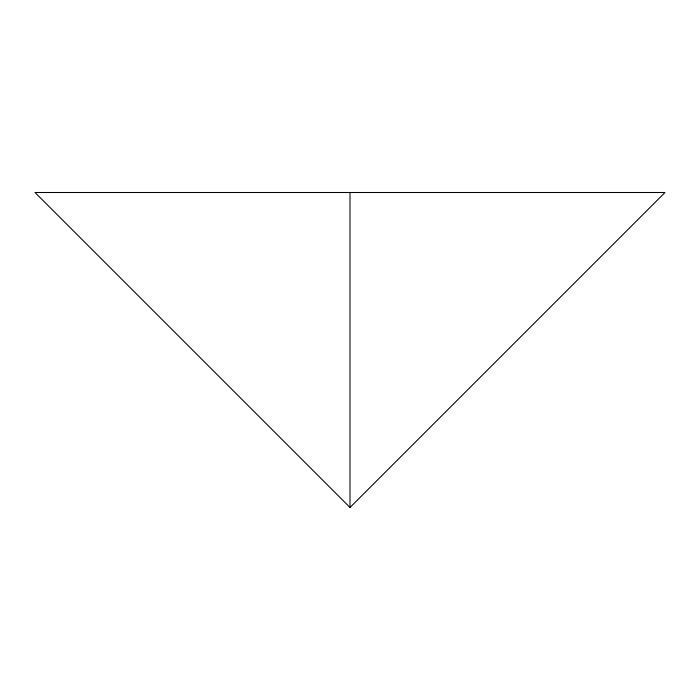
<?xml version="1.0" encoding="UTF-8"?>
<svg xmlns="http://www.w3.org/2000/svg" width="700" height="700" viewBox="0 0 700 700"><rect width="100%" height="100%" fill="white"/><g stroke="black" fill="none" stroke-linecap="round" stroke-linejoin="round"><path stroke-width="1.05" d="M350 507.5L665 192.5L35 192.5L350 507.5L350 192.5"/></g></svg>
